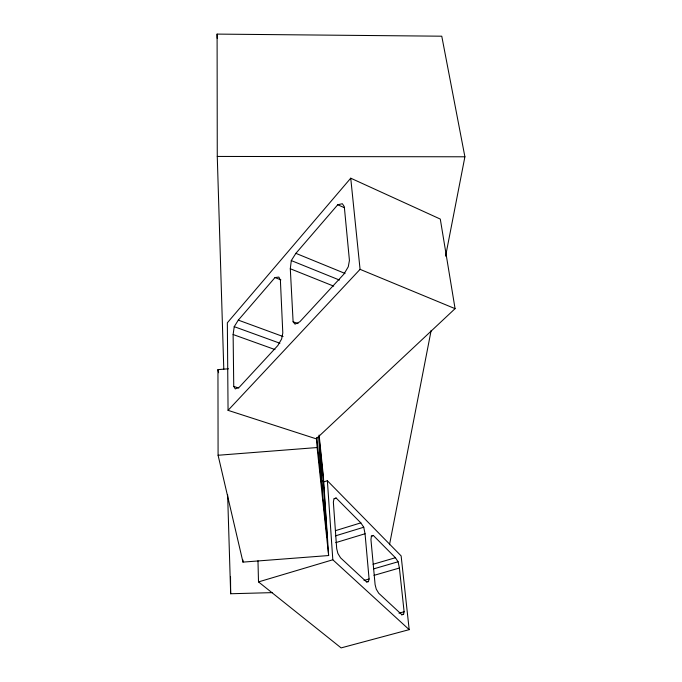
<?xml version="1.0" encoding="UTF-8"?>
<svg xmlns="http://www.w3.org/2000/svg" width="682" height="682" viewBox="0 0 682 682"><rect width="100%" height="100%" fill="white"/><g stroke="black" fill="none" stroke-linecap="round" stroke-linejoin="round"><path stroke-width="1.02" d="M290.302 268.759L291.291 260.575L295.877 253.346L337.743 204.77L342.347 203.713L344.299 206.655L349.431 260.439L348.28 266.747L344.026 273.985L299.816 321.776L295.033 324.155L293.107 321.768L290.302 268.759L333.677 286.125M233.125 334.53L234.224 326.661L238.316 320.122L274.999 277.565L278.87 277.071L280.387 280.166L282.8 332.987L281.632 338.971L277.847 345.518L239.365 387.12L235.281 388.928L233.747 386.404L233.125 334.53L274.974 349.559M389.499 544.748L431.16 330.378M445.593 256.134L464.902 156.792L441.766 36.197L217.098 34.1L217.268 156.442L223.79 369.243M401.562 614.934L403.591 614.38L404.111 611.754L399.405 568.029L398.092 561.763L395.424 557.731L373.276 535.413L371.255 536.026M366.396 582.215L368.416 581.635L369.09 578.984L365.049 533.759L363.745 527.229L360.821 522.872L336.166 498.031L334.146 498.67M350.736 178.19L227.345 322.791L228.061 410.342L316.201 438.824L455.073 308.656L440.291 219.075L350.736 178.19L360.07 269.347L228.061 410.342M373.276 535.413L371.366 536.453L370.948 539.641L375.1 584.61L376.259 589.146L378.715 593.229L401.408 614.286L403.591 614.38M336.166 498.031L333.941 498.917L333.362 502.14L336.695 548.669L337.871 553.426L340.565 557.833L365.927 581.362L368.416 581.635M323.319 482.029L327.369 480.716L401.135 555.915L409.191 629.648L341.111 647.9L258.504 581.908L257.975 560.774M335.553 530.63L360.821 522.872M335.501 535.856L363.745 527.229M335.732 542.65L365.049 533.759M258.504 581.908L332.816 559.777L409.191 629.648M373.08 564.27L395.424 557.731M373.77 568.839L398.092 561.763M374.009 575.361L399.405 568.029M364.043 580.442L369.09 578.984M398.97 613.161L404.111 611.754M319.125 435.039L323.353 476.181L328.639 555.54L242.98 562.113L218.087 455.261L217.95 369.618L228.479 368.792M218.087 455.261L317.104 447.545L328.639 555.54M320.83 475.55L322.936 475.388L327.19 537.322L323.106 498.951L319.5 442.004L322.936 475.388M321.307 480.912L323.43 480.742M321.836 487.92L323.933 487.758M227.635 494.791L230.661 593.749L272.178 592.632M217.268 156.442L464.902 156.792M233.747 386.404L238.777 388.092M234.224 326.661L279.91 343.242M238.316 320.122L283.073 336.533M293.107 321.768L298.094 323.635M274.999 277.565L280.899 279.884M291.291 260.575L339.423 280.038M295.877 253.346L345.058 273.448M360.07 269.347L455.073 308.656M337.743 204.77L344.563 207.771M217.95 369.618L218.598 372.73M316.798 437.801L321.904 487.519L318.613 436.284M327.369 480.716L332.816 559.777M316.499 438.074L317.104 447.545M217.098 34.1L217.217 38.354M242.945 559.99L242.98 562.113M230.516 576.861L230.661 593.749"/></g></svg>
